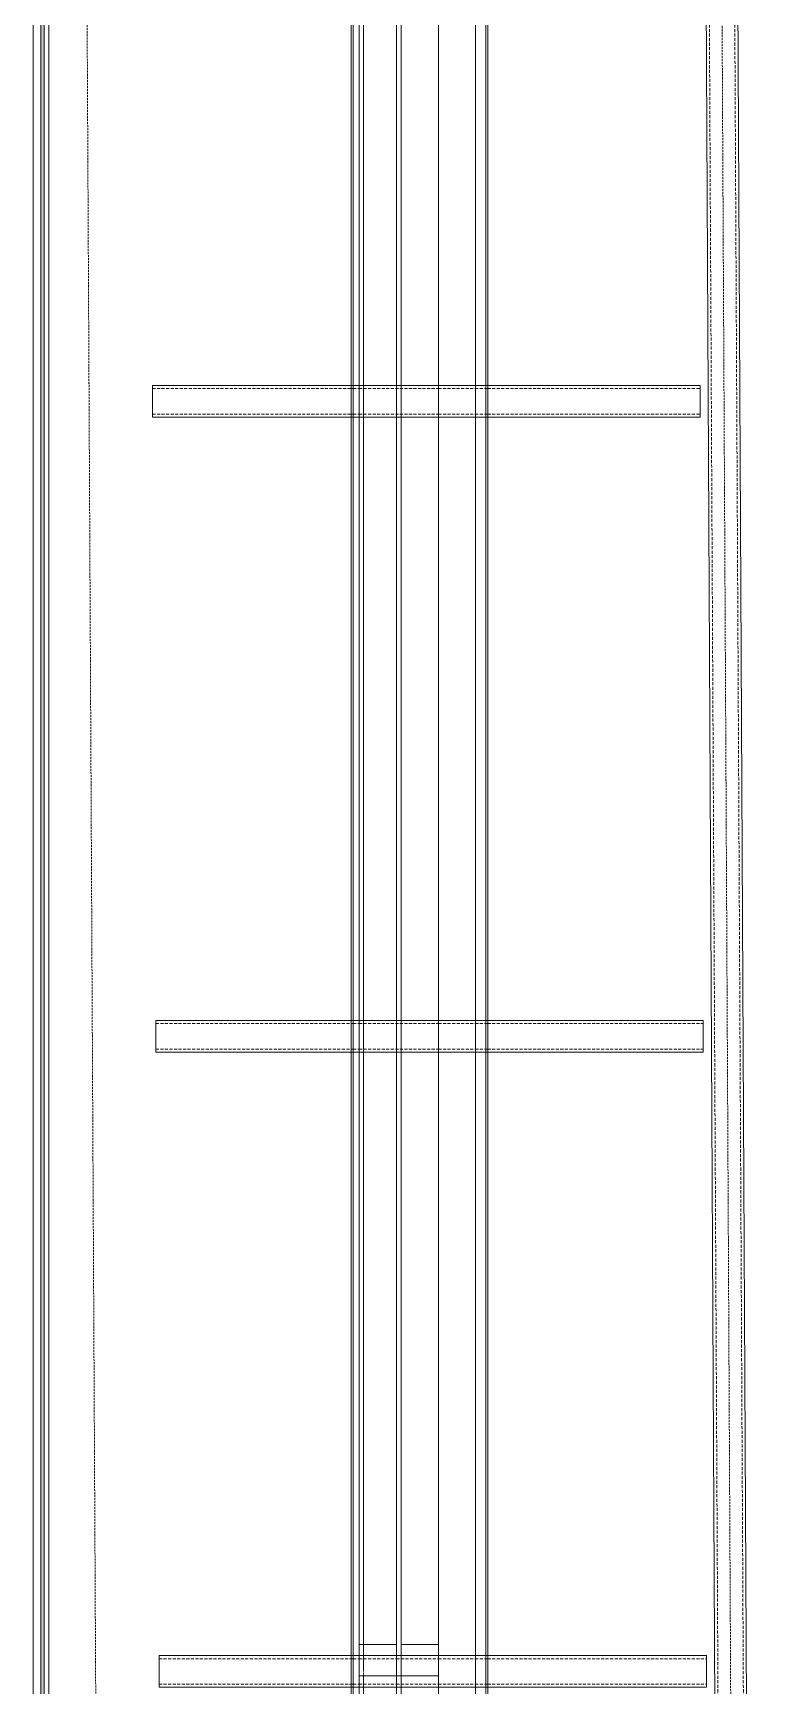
# Model space of a CAD drawing. Header units: centimetres. Extents: x -1906 to 5208, y -261 to 2955.
# Drawn here: x 1109.3 to 1223.5, y 729.8 to 990.1 of the extents above; entities that cross this region are included whole.
import ezdxf

# ---------------------------------------------------------------- set-up
doc = ezdxf.new("R2010")
doc.units = ezdxf.units.CM
doc.linetypes.add('_Overhead_2_', pattern=[0.47625, 0.3175, -0.15875])
doc.linetypes.add('Hidden', pattern=[0.714375, 0.47625, -0.238125])
for name, color, linetype, lineweight in [('A-FLOR', 7, 'Continuous', 18), ('A-WALL', 7, 'Continuous', 18), ('A-WALL-PATT', 7, 'Continuous', 50), ('S-BEAM', 7, 'Continuous', 18)]:
    doc.layers.add(name, color=color, linetype=linetype, lineweight=lineweight)

# ---------------------------------------------------------------- blocks, each defined once
blk = doc.blocks.new('Costanera Perfil Z - Parametrizado - h_22cm-1857671-Planta Bodega almacenamiento insumos')
at = {"layer": 'S-BEAM', "color": 254, "lineweight": 9, "true_color": 0xcccccc}
for p, q in [((-10.75, 475.84), (-10.75, -13.52)), ((-10.75, 475.84), (-10.75, -13.52)), ((-10.45, 475.84), (-10.45, -13.52)), ((-10.45, 475.84), (-10.45, -13.52)), ((-8.8, 475.84), (-8.8, -3.77)), ((-8.8, 475.84), (-8.8, -3.77)), ((8.8, 475.84), (8.8, -13.52)), ((8.8, 475.84), (8.8, -13.52)), ((10.45, 475.84), (10.45, -13.52)), ((10.45, 475.84), (10.45, -13.52)), ((10.75, -13.52), (10.75, 475.84)), ((10.75, 475.84), (10.75, -13.52)), ((-8.8, -3.77), (-8.8, -8.01)), ((-8.8, -3.77), (-8.8, -8.01)), ((-8.8, -8.17), (-8.8, -13.52)), ((-8.8, -8.17), (-8.8, -13.52))]:
    blk.add_line(p, q, dxfattribs=at)
blk = doc.blocks.new('Costanera Perfil Z - Parametrizado - h_22cm-V80-Planta Bodega almacenamiento insumos')
at = {"layer": 'S-BEAM', "color": 254, "lineweight": 9, "true_color": 0xcccccc}
for p, q in [((-10.75, 475.75), (-10.75, -13.52)), ((-10.75, 475.75), (-10.75, -13.52)), ((-10.45, 475.75), (-10.45, -13.52)), ((-10.45, 475.75), (-10.45, -13.52)), ((-8.8, 475.75), (-8.8, -3.77)), ((-8.8, 475.75), (-8.8, -3.77)), ((8.8, 475.75), (8.8, -13.52)), ((8.8, 475.75), (8.8, -13.52)), ((10.45, 475.75), (10.45, -13.52)), ((10.45, 475.75), (10.45, -13.52)), ((10.75, -13.52), (10.75, 475.75)), ((10.75, 475.75), (10.75, -13.52)), ((-8.8, -3.77), (-8.8, -8.01)), ((-8.8, -3.77), (-8.8, -8.01)), ((-8.8, -8.17), (-8.8, -13.52)), ((-8.8, -8.17), (-8.8, -13.52))]:
    blk.add_line(p, q, dxfattribs=at)
blk = doc.blocks.new('Costanera Perfil Z - Parametrizado - h_22cm-1857643-Planta Bodega almacenamiento insumos')
at = {"layer": 'S-BEAM', "color": 254, "lineweight": 9, "true_color": 0xcccccc}
for p, q in [((-10.75, 476.93), (-10.75, -12.12)), ((-10.75, 476.93), (-10.75, -12.12)), ((-10.45, 476.93), (-10.45, -12.12)), ((-10.45, 476.93), (-10.45, -12.12)), ((-8.8, 476.93), (-8.8, -2.38)), ((-8.8, 476.93), (-8.8, -2.38)), ((8.8, 476.93), (8.8, -12.12)), ((8.8, 476.93), (8.8, -12.12)), ((10.45, 476.93), (10.45, -12.12)), ((10.45, 476.93), (10.45, -12.12)), ((10.75, -12.12), (10.75, 476.93)), ((10.75, 476.93), (10.75, -12.12)), ((-8.8, -2.38), (-8.8, -6.62)), ((-8.8, -2.38), (-8.8, -6.62)), ((-8.8, -6.77), (-8.8, -12.12)), ((-8.8, -6.77), (-8.8, -12.12))]:
    blk.add_line(p, q, dxfattribs=at)
blk = doc.blocks.new('Costanera Perfil Z - Parametrizado - h_22cm-1857615-Planta Bodega almacenamiento insumos')
at = {"layer": 'S-BEAM', "color": 254, "lineweight": 9, "true_color": 0xcccccc}
for p, q in [((8.8, 335.62), (8.8, -12.82)), ((8.8, 335.62), (8.8, -12.82)), ((10.45, 335.62), (10.45, -12.82)), ((10.75, -12.82), (10.75, 335.62)), ((-10.75, 290.32), (-10.75, 195.07)), ((-10.75, 290.23), (-10.75, 195.16)), ((-10.45, 290.23), (-10.45, 195.16)), ((-10.45, 290.23), (-10.45, 195.16)), ((-8.8, 290.23), (-8.8, 195.16)), ((-8.8, 290.23), (-8.8, 195.16)), ((10.45, 290.32), (10.45, 195.07)), ((10.75, 290.23), (10.75, 195.16)), ((-10.75, 194.85), (-10.75, 194.72)), ((-10.75, 194.85), (-10.75, 194.72)), ((-10.75, 194.64), (-10.75, 194.49)), ((-10.75, 194.64), (-10.75, 194.49)), ((-10.75, 194.4), (-10.75, 191.15)), ((-10.75, 194.4), (-10.75, 191.15)), ((-10.45, 194.85), (-10.45, 194.72)), ((-10.45, 194.85), (-10.45, 194.72)), ((-10.45, 194.64), (-10.45, 194.49)), ((-10.45, 194.64), (-10.45, 194.49)), ((-10.45, 194.4), (-10.45, 191.15)), ((-10.45, 194.4), (-10.45, 191.15)), ((-8.8, 194.84), (-8.8, 194.72)), ((-8.8, 194.84), (-8.8, 194.72)), ((-8.8, 194.63), (-8.8, 194.49)), ((-8.8, 194.63), (-8.8, 194.49)), ((-8.8, 194.4), (-8.8, 191.15)), ((-8.8, 194.4), (-8.8, 191.15)), ((10.45, 194.92), (10.45, 194.8)), ((10.45, 194.72), (10.45, 194.58)), ((10.45, 194.49), (10.45, 194.34)), ((10.45, 194.25), (10.45, 191)), ((10.75, 194.92), (10.75, 194.8)), ((10.75, 194.72), (10.75, 194.58)), ((10.75, 194.49), (10.75, 194.34)), ((10.75, 194.25), (10.75, 191)), ((-10.75, 191.06), (-10.75, 190.9)), ((-10.75, 191.06), (-10.75, 190.9)), ((-10.75, 190.82), (-10.75, 190.67)), ((-10.75, 190.82), (-10.75, 190.67)), ((-10.75, 190.6), (-10.75, 190.47)), ((-10.75, 190.6), (-10.75, 190.47)), ((-10.75, 190.29), (-10.75, 95.07)), ((-10.75, 190.23), (-10.75, 95.16)), ((-10.45, 191.06), (-10.45, 190.9)), ((-10.45, 191.06), (-10.45, 190.9)), ((-10.45, 190.82), (-10.45, 190.67)), ((-10.45, 190.82), (-10.45, 190.67)), ((-10.45, 190.6), (-10.45, 190.47)), ((-10.45, 190.6), (-10.45, 190.47)), ((-10.45, 190.23), (-10.45, 95.16)), ((-10.45, 190.23), (-10.45, 95.16)), ((-8.8, 191.05), (-8.8, 190.9)), ((-8.8, 191.05), (-8.8, 190.9)), ((-8.8, 190.81), (-8.8, 190.67)), ((-8.8, 190.81), (-8.8, 190.67)), ((-8.8, 190.6), (-8.8, 190.47)), ((-8.8, 190.6), (-8.8, 190.47)), ((-8.8, 190.23), (-8.8, 95.16)), ((-8.8, 190.23), (-8.8, 95.16)), ((10.45, 190.9), (10.45, 190.76)), ((10.45, 190.67), (10.45, 190.55)), ((10.45, 190.29), (10.45, 95.07)), ((10.75, 190.9), (10.75, 190.76)), ((10.75, 190.67), (10.75, 190.55)), ((10.75, 190.23), (10.75, 95.16)), ((-10.75, 94.85), (-10.75, 94.72)), ((-10.75, 94.85), (-10.75, 94.72)), ((-10.75, 94.64), (-10.75, 94.49)), ((-10.75, 94.64), (-10.75, 94.49)), ((-10.75, 94.4), (-10.75, 91.15)), ((-10.75, 94.4), (-10.75, 91.15)), ((-10.45, 94.85), (-10.45, 94.72)), ((-10.45, 94.85), (-10.45, 94.72)), ((-10.45, 94.64), (-10.45, 94.49)), ((-10.45, 94.64), (-10.45, 94.49)), ((-10.45, 94.4), (-10.45, 91.15)), ((-10.45, 94.4), (-10.45, 91.15)), ((-8.8, 94.84), (-8.8, 94.72)), ((-8.8, 94.84), (-8.8, 94.72)), ((-8.8, 94.63), (-8.8, 94.49)), ((-8.8, 94.63), (-8.8, 94.49)), ((-8.8, 94.4), (-8.8, 91.15)), ((-8.8, 94.4), (-8.8, 91.15)), ((10.45, 94.92), (10.45, 94.8)), ((10.45, 94.72), (10.45, 94.58)), ((10.45, 94.49), (10.45, 94.34)), ((10.45, 94.25), (10.45, 91)), ((10.75, 94.92), (10.75, 94.8)), ((10.75, 94.72), (10.75, 94.58)), ((10.75, 94.49), (10.75, 94.34)), ((10.75, 94.25), (10.75, 91)), ((-10.75, 91.06), (-10.75, 90.9)), ((-10.75, 91.06), (-10.75, 90.9)), ((-10.75, 90.82), (-10.75, 90.67)), ((-10.75, 90.82), (-10.75, 90.67)), ((-10.75, 90.6), (-10.75, 90.47)), ((-10.75, 90.6), (-10.75, 90.47)), ((-10.75, 90.32), (-10.75, -4.93)), ((-10.75, 90.23), (-10.75, -4.84)), ((-10.45, 91.06), (-10.45, 90.9)), ((-10.45, 91.06), (-10.45, 90.9)), ((-10.45, 90.82), (-10.45, 90.67)), ((-10.45, 90.82), (-10.45, 90.67)), ((-10.45, 90.6), (-10.45, 90.47)), ((-10.45, 90.6), (-10.45, 90.47)), ((-10.45, 90.23), (-10.45, -4.84)), ((-10.45, 90.23), (-10.45, -4.84)), ((-8.8, 91.05), (-8.8, 90.9)), ((-8.8, 91.05), (-8.8, 90.9)), ((-8.8, 90.81), (-8.8, 90.67)), ((-8.8, 90.81), (-8.8, 90.67)), ((-8.8, 90.6), (-8.8, 90.47)), ((-8.8, 90.6), (-8.8, 90.47)), ((-8.8, 90.23), (-8.8, -3.08)), ((-8.8, 90.23), (-8.8, -3.08)), ((10.45, 90.9), (10.45, 90.76)), ((10.45, 90.67), (10.45, 90.55)), ((10.45, 90.32), (10.45, -4.93)), ((10.75, 90.9), (10.75, 90.76)), ((10.75, 90.67), (10.75, 90.55)), ((10.75, 90.23), (10.75, -4.84)), ((-10.75, -5.15), (-10.75, -5.28)), ((-10.75, -5.15), (-10.75, -5.28)), ((-10.45, -5.15), (-10.45, -5.28)), ((-10.45, -5.15), (-10.45, -5.28)), ((-8.8, -3.08), (-8.8, -4.84)), ((-8.8, -3.08), (-8.8, -4.84)), ((-8.8, -5.16), (-8.8, -5.28)), ((-8.8, -5.16), (-8.8, -5.28)), ((10.45, -5.08), (10.45, -5.2)), ((10.75, -5.08), (10.75, -5.2)), ((-10.75, -5.36), (-10.75, -5.51)), ((-10.75, -5.36), (-10.75, -5.51)), ((-10.75, -5.59), (-10.75, -8.85)), ((-10.75, -5.59), (-10.75, -8.85)), ((-10.45, -5.36), (-10.45, -5.51)), ((-10.45, -5.36), (-10.45, -5.51)), ((-10.45, -5.59), (-10.45, -8.85)), ((-10.45, -5.59), (-10.45, -8.85)), ((-8.8, -5.36), (-8.8, -5.51)), ((-8.8, -5.36), (-8.8, -5.51)), ((-8.8, -5.6), (-8.8, -7.32)), ((-8.8, -5.6), (-8.8, -7.32)), ((-8.8, -7.47), (-8.8, -8.85)), ((-8.8, -7.47), (-8.8, -8.85)), ((10.45, -5.28), (10.45, -5.42)), ((10.45, -5.51), (10.45, -5.65)), ((10.45, -5.75), (10.45, -9)), ((10.75, -5.28), (10.75, -5.42)), ((10.75, -5.51), (10.75, -5.66)), ((10.75, -5.75), (10.75, -9)), ((-10.75, -8.94), (-10.75, -9.1)), ((-10.75, -8.94), (-10.75, -9.1)), ((-10.75, -9.18), (-10.75, -9.33)), ((-10.75, -9.18), (-10.75, -9.33)), ((-10.75, -9.4), (-10.75, -9.53)), ((-10.75, -9.4), (-10.75, -9.53)), ((-10.45, -8.94), (-10.45, -9.1)), ((-10.45, -8.94), (-10.45, -9.1)), ((-10.45, -9.18), (-10.45, -9.33)), ((-10.45, -9.18), (-10.45, -9.33)), ((-10.45, -9.4), (-10.45, -9.53)), ((-10.45, -9.4), (-10.45, -9.53)), ((-8.8, -8.95), (-8.8, -9.1)), ((-8.8, -8.95), (-8.8, -9.1)), ((-8.8, -9.18), (-8.8, -9.33)), ((-8.8, -9.18), (-8.8, -9.33)), ((-8.8, -9.4), (-8.8, -9.53)), ((-8.8, -9.4), (-8.8, -9.53)), ((10.45, -9.1), (10.45, -9.24)), ((10.45, -9.33), (10.45, -9.45)), ((10.75, -9.1), (10.75, -9.24)), ((10.75, -9.33), (10.75, -9.45))]:
    blk.add_line(p, q, dxfattribs=at)
blk = doc.blocks.new('Costanera Perfil Z - Parametrizado - h_22cm-1857587-Planta Bodega almacenamiento insumos')
at = {"layer": 'S-BEAM', "color": 254, "lineweight": 9, "true_color": 0xcccccc}
for p, q in [((-10.75, 289.32), (-10.75, 194.25)), ((-10.75, 289.32), (-10.75, 194.25)), ((-10.45, 289.32), (-10.45, 194.25)), ((-10.45, 289.32), (-10.45, 194.25)), ((-8.8, 289.32), (-8.8, 194.25)), ((-8.8, 289.32), (-8.8, 194.25)), ((8.8, 289.32), (8.8, 194.25)), ((8.8, 289.32), (8.8, 194.25)), ((10.45, 289.32), (10.45, 194.25)), ((10.45, 289.32), (10.45, 194.25)), ((10.75, 194.25), (10.75, 289.32)), ((10.75, 289.32), (10.75, 194.25)), ((-10.75, 193.93), (-10.75, 193.81)), ((-10.75, 193.93), (-10.75, 193.81)), ((-10.75, 193.22), (-10.75, 193.08)), ((-10.75, 193.22), (-10.75, 193.08)), ((-10.75, 192.99), (-10.75, 190.74)), ((-10.75, 192.99), (-10.75, 190.74)), ((-10.45, 193.93), (-10.45, 193.81)), ((-10.45, 193.93), (-10.45, 193.81)), ((-10.45, 193.22), (-10.45, 193.08)), ((-10.45, 193.22), (-10.45, 193.08)), ((-10.45, 192.99), (-10.45, 190.74)), ((-10.45, 192.99), (-10.45, 190.74)), ((-8.8, 193.93), (-8.8, 193.81)), ((-8.8, 193.93), (-8.8, 193.81)), ((-8.8, 193.22), (-8.8, 193.08)), ((-8.8, 193.22), (-8.8, 193.08)), ((-8.8, 192.98), (-8.8, 190.74)), ((-8.8, 192.98), (-8.8, 190.74)), ((8.8, 193.31), (8.8, 193.17)), ((8.8, 193.31), (8.8, 193.17)), ((8.8, 193.08), (8.8, 192.93)), ((8.8, 193.08), (8.8, 192.93)), ((8.8, 192.83), (8.8, 190.59)), ((8.8, 192.83), (8.8, 190.59)), ((10.45, 194.01), (10.45, 193.89)), ((10.45, 194.01), (10.45, 193.89)), ((10.45, 193.31), (10.45, 193.17)), ((10.45, 193.31), (10.45, 193.17)), ((10.45, 193.08), (10.45, 192.93)), ((10.45, 193.08), (10.45, 192.93)), ((10.45, 192.83), (10.45, 190.59)), ((10.45, 192.83), (10.45, 190.59)), ((10.75, 193.89), (10.75, 194.01)), ((10.75, 194.01), (10.75, 193.89)), ((10.75, 193.17), (10.75, 193.31)), ((10.75, 193.31), (10.75, 193.17)), ((10.75, 192.93), (10.75, 193.08)), ((10.75, 193.08), (10.75, 192.93)), ((10.75, 190.59), (10.75, 192.83)), ((10.75, 192.83), (10.75, 190.59)), ((-10.75, 190.65), (-10.75, 190.49)), ((-10.75, 190.65), (-10.75, 190.49)), ((-10.75, 190.41), (-10.75, 190.26)), ((-10.75, 190.41), (-10.75, 190.26)), ((-10.45, 190.65), (-10.45, 190.49)), ((-10.45, 190.65), (-10.45, 190.49)), ((-10.45, 190.41), (-10.45, 190.26)), ((-10.45, 190.41), (-10.45, 190.26)), ((-8.8, 190.64), (-8.8, 190.49)), ((-8.8, 190.64), (-8.8, 190.49)), ((-8.8, 190.4), (-8.8, 190.26)), ((-8.8, 190.4), (-8.8, 190.26)), ((8.8, 190.49), (8.8, 190.35)), ((8.8, 190.49), (8.8, 190.35)), ((10.45, 190.49), (10.45, 190.35)), ((10.45, 190.49), (10.45, 190.35)), ((10.75, 190.35), (10.75, 190.49)), ((10.75, 190.49), (10.75, 190.35)), ((-10.75, 189.69), (-10.75, 189.56)), ((-10.75, 189.69), (-10.75, 189.56)), ((-10.75, 189.32), (-10.75, 94.25)), ((-10.75, 189.32), (-10.75, 94.25)), ((-10.45, 189.69), (-10.45, 189.56)), ((-10.45, 189.69), (-10.45, 189.56)), ((-10.45, 189.32), (-10.45, 94.25)), ((-10.45, 189.32), (-10.45, 94.25)), ((-8.8, 189.68), (-8.8, 189.56)), ((-8.8, 189.68), (-8.8, 189.56)), ((-8.8, 189.32), (-8.8, 94.25)), ((-8.8, 189.32), (-8.8, 94.25)), ((8.8, 189.32), (8.8, 94.25)), ((8.8, 189.32), (8.8, 94.25)), ((10.45, 189.76), (10.45, 189.64)), ((10.45, 189.76), (10.45, 189.64)), ((10.45, 189.32), (10.45, 94.25)), ((10.45, 189.32), (10.45, 94.25)), ((10.75, 189.64), (10.75, 189.76)), ((10.75, 189.76), (10.75, 189.64)), ((10.75, 94.25), (10.75, 189.32)), ((10.75, 189.32), (10.75, 94.25)), ((-10.75, 93.94), (-10.75, 93.81)), ((-10.75, 93.94), (-10.75, 93.81)), ((-10.45, 93.93), (-10.45, 93.81)), ((-10.45, 93.93), (-10.45, 93.81)), ((-8.8, 93.93), (-8.8, 93.81)), ((-8.8, 93.93), (-8.8, 93.81)), ((10.45, 94.01), (10.45, 93.89)), ((10.45, 94.01), (10.45, 93.89)), ((10.75, 93.89), (10.75, 94.01)), ((10.75, 94.01), (10.75, 93.89)), ((-10.75, 93.23), (-10.75, 93.08)), ((-10.75, 93.23), (-10.75, 93.08)), ((-10.75, 92.99), (-10.75, 90.74)), ((-10.75, 92.99), (-10.75, 90.74)), ((-10.45, 93.22), (-10.45, 93.08)), ((-10.45, 93.22), (-10.45, 93.08)), ((-10.45, 92.99), (-10.45, 90.74)), ((-10.45, 92.99), (-10.45, 90.74)), ((-8.8, 93.22), (-8.8, 93.08)), ((-8.8, 93.22), (-8.8, 93.08)), ((-8.8, 92.98), (-8.8, 90.74)), ((-8.8, 92.98), (-8.8, 90.74)), ((8.8, 93.31), (8.8, 93.17)), ((8.8, 93.31), (8.8, 93.17)), ((8.8, 93.08), (8.8, 92.93)), ((8.8, 93.08), (8.8, 92.93)), ((8.8, 92.83), (8.8, 90.59)), ((8.8, 92.83), (8.8, 90.59)), ((10.45, 93.31), (10.45, 93.17)), ((10.45, 93.31), (10.45, 93.17)), ((10.45, 93.08), (10.45, 92.93)), ((10.45, 93.08), (10.45, 92.93)), ((10.45, 92.83), (10.45, 90.59)), ((10.45, 92.83), (10.45, 90.59)), ((10.75, 93.17), (10.75, 93.31)), ((10.75, 93.31), (10.75, 93.17)), ((10.75, 92.93), (10.75, 93.08)), ((10.75, 93.08), (10.75, 92.93)), ((10.75, 90.59), (10.75, 92.83)), ((10.75, 92.83), (10.75, 90.59)), ((-10.75, 90.41), (-10.75, 90.26)), ((-10.75, 90.41), (-10.75, 90.26)), ((-10.75, 89.69), (-10.75, 89.56)), ((-10.75, 89.69), (-10.75, 89.56)), ((-10.75, 89.32), (-10.75, -5.75)), ((-10.75, 89.32), (-10.75, -5.75)), ((-10.45, 90.41), (-10.45, 90.26)), ((-10.45, 90.41), (-10.45, 90.26)), ((-10.45, 89.69), (-10.45, 89.56)), ((-10.45, 89.69), (-10.45, 89.56)), ((-10.45, 89.32), (-10.45, -5.75)), ((-10.45, 89.32), (-10.45, -5.75)), ((-8.8, 90.4), (-8.8, 90.26)), ((-8.8, 90.4), (-8.8, 90.26)), ((-8.8, 89.68), (-8.8, 89.56)), ((-8.8, 89.68), (-8.8, 89.56)), ((-8.8, 89.32), (-8.8, -3.99)), ((-8.8, 89.32), (-8.8, -3.99)), ((8.8, 90.49), (8.8, 90.36)), ((8.8, 90.49), (8.8, 90.36)), ((8.8, 89.32), (8.8, -5.75)), ((8.8, 89.32), (8.8, -5.75)), ((10.45, 90.49), (10.45, 90.35)), ((10.45, 90.49), (10.45, 90.35)), ((10.45, 89.76), (10.45, 89.64)), ((10.45, 89.76), (10.45, 89.64)), ((10.45, 89.32), (10.45, -5.75)), ((10.45, 89.32), (10.45, -5.75)), ((10.75, 90.35), (10.75, 90.49)), ((10.75, 90.49), (10.75, 90.35)), ((10.75, 89.64), (10.75, 89.76)), ((10.75, 89.76), (10.75, 89.64)), ((10.75, -5.75), (10.75, 89.32)), ((10.75, 89.32), (10.75, -5.75)), ((-8.8, -3.99), (-8.8, -5.75)), ((-8.8, -3.99), (-8.8, -5.75)), ((-10.75, -6.06), (-10.75, -6.19)), ((-10.75, -6.06), (-10.75, -6.19)), ((-10.75, -6.77), (-10.75, -6.92)), ((-10.75, -6.77), (-10.75, -6.92)), ((-10.75, -7.01), (-10.75, -9.26)), ((-10.75, -7.01), (-10.75, -9.26)), ((-10.45, -6.06), (-10.45, -6.19)), ((-10.45, -6.06), (-10.45, -6.19)), ((-10.45, -6.77), (-10.45, -6.92)), ((-10.45, -6.77), (-10.45, -6.92)), ((-10.45, -7.01), (-10.45, -9.26)), ((-10.45, -7.01), (-10.45, -9.26)), ((-8.8, -6.07), (-8.8, -6.19)), ((-8.8, -6.07), (-8.8, -6.19)), ((-8.8, -6.78), (-8.8, -6.92)), ((-8.8, -6.78), (-8.8, -6.92)), ((-8.8, -7.01), (-8.8, -8.23)), ((-8.8, -7.01), (-8.8, -8.23)), ((8.8, -6.69), (8.8, -6.83)), ((8.8, -6.69), (8.8, -6.83)), ((8.8, -6.92), (8.8, -7.06)), ((8.8, -6.92), (8.8, -7.06)), ((8.8, -7.17), (8.8, -9.41)), ((8.8, -7.17), (8.8, -9.41)), ((10.45, -5.99), (10.45, -6.11)), ((10.45, -5.99), (10.45, -6.11)), ((10.45, -6.69), (10.45, -6.83)), ((10.45, -6.69), (10.45, -6.83)), ((10.45, -6.92), (10.45, -7.07)), ((10.45, -6.92), (10.45, -7.07)), ((10.45, -7.17), (10.45, -9.41)), ((10.45, -7.17), (10.45, -9.41)), ((10.75, -6.11), (10.75, -5.99)), ((10.75, -5.99), (10.75, -6.11)), ((10.75, -6.83), (10.75, -6.69)), ((10.75, -6.69), (10.75, -6.83)), ((10.75, -7.07), (10.75, -6.92)), ((10.75, -6.92), (10.75, -7.07)), ((10.75, -9.41), (10.75, -7.17)), ((10.75, -7.17), (10.75, -9.41)), ((-10.75, -9.35), (-10.75, -9.51)), ((-10.75, -9.35), (-10.75, -9.51)), ((-10.75, -9.59), (-10.75, -9.74)), ((-10.75, -9.59), (-10.75, -9.74)), ((-10.75, -10.31), (-10.75, -10.44)), ((-10.75, -10.31), (-10.75, -10.44)), ((-10.45, -9.35), (-10.45, -9.51)), ((-10.45, -9.35), (-10.45, -9.51)), ((-10.45, -9.59), (-10.45, -9.74)), ((-10.45, -9.59), (-10.45, -9.74)), ((-10.45, -10.31), (-10.45, -10.44)), ((-10.45, -10.31), (-10.45, -10.44)), ((-8.8, -8.38), (-8.8, -9.26)), ((-8.8, -8.38), (-8.8, -9.26)), ((-8.8, -9.36), (-8.8, -9.51)), ((-8.8, -9.36), (-8.8, -9.51)), ((-8.8, -9.6), (-8.8, -9.74)), ((-8.8, -9.6), (-8.8, -9.74)), ((-8.8, -10.31), (-8.8, -10.44)), ((-8.8, -10.31), (-8.8, -10.44)), ((8.8, -9.51), (8.8, -9.64)), ((8.8, -9.51), (8.8, -9.64)), ((10.45, -9.51), (10.45, -9.65)), ((10.45, -9.51), (10.45, -9.65)), ((10.45, -10.24), (10.45, -10.36)), ((10.45, -10.24), (10.45, -10.36)), ((10.75, -9.65), (10.75, -9.51)), ((10.75, -9.51), (10.75, -9.65)), ((10.75, -10.36), (10.75, -10.24)), ((10.75, -10.24), (10.75, -10.36))]:
    blk.add_line(p, q, dxfattribs=at)
blk = doc.blocks.new('PQ_RVR_EST-01_ZZ_ZZ_MO_T_A_rvt-2-Planta Bodega almacenamiento insumos')
at = {"layer": 'S-BEAM', "color": 254, "lineweight": 9, "true_color": 0xcccccc}
for p, q in [((-4930.09, 1217.71), (-4930.09, 736.3)), ((-4930.09, 1217.71), (-4930.09, 736.3)), ((-4924.2, 1217.71), (-4924.2, 726.56)), ((-4923.49, 1217.71), (-4923.49, 726.56)), ((-4917.59, 1217.71), (-4917.59, 736.3)), ((-4917.59, 1217.71), (-4917.59, 736.3)), ((-4930.09, 736.3), (-4930.09, 726.56)), ((-4930.09, 736.3), (-4930.09, 726.56)), ((-4930.09, 736.3), (-4930.09, 726.56)), ((-4924.2, 736.3), (-4924.2, 726.56)), ((-4923.49, 726.56), (-4923.49, 736.3)), ((-4917.59, 726.56), (-4917.59, 736.3)), ((-4917.59, 736.3), (-4917.59, 726.56)), ((-4917.59, 736.3), (-4917.59, 726.56)), ((-4930.09, 731.38), (-4930.09, 726.56)), ((-4917.59, 731.38), (-4917.59, 726.56))]:
    blk.add_line(p, q, dxfattribs=at)
at = {"layer": 'S-BEAM', "color": 254, "true_color": 0xcccccc}
for p, q in [((-4924.2, 1217.71), (-4924.2, 736.3)), ((-4923.49, 736.3), (-4923.49, 1217.71)), ((-4924.2, 736.3), (-4930.09, 736.3)), ((-4930.09, 736.3), (-4930.09, 731.38)), ((-4917.59, 736.3), (-4923.49, 736.3)), ((-4917.59, 731.38), (-4917.59, 736.3)), ((-4930.09, 731.38), (-4917.59, 731.38))]:
    blk.add_line(p, q, dxfattribs=at)
at = {"layer": 'S-BEAM', "color": 254, "lineweight": 9, "true_color": 0xcccccc}
for name, p in [('Costanera Perfil Z - Parametrizado - h_22cm-1857671-Planta Bodega almacenamiento insumos', (-4920.59, 740.07)), ('Costanera Perfil Z - Parametrizado - h_22cm-V80-Planta Bodega almacenamiento insumos', (-4920.59, 740.07)), ('Costanera Perfil Z - Parametrizado - h_22cm-1857643-Planta Bodega almacenamiento insumos', (-4920.59, 738.68)), ('Costanera Perfil Z - Parametrizado - h_22cm-1857615-Planta Bodega almacenamiento insumos', (-4920.59, 739.38)), ('Costanera Perfil Z - Parametrizado - h_22cm-1857587-Planta Bodega almacenamiento insumos', (-4920.59, 740.29))]:
    blk.add_blockref(name, p, dxfattribs=at)
blk = doc.blocks.new('HSS Rectangular - 50 x 120-1968206-Planta Bodega almacenamiento insumos')
at = {"layer": 'S-BEAM', "color": 254, "lineweight": 9, "true_color": 0xcccccc}
for p, q in [((-316.47, 2.5), (-349.45, 2.5)), ((-349.45, 2.5), (-349.45, 2.47)), ((-349.45, 2.5), (-349.45, 1.55)), ((-349.45, 2.47), (-349.45, 2.22)), ((-349.45, 2.22), (-349.45, 2.02)), ((-349.45, 1.87), (-349.45, 2)), ((-349.45, 1.87), (-349.45, 2)), ((-349.45, 1.72), (-349.45, 1.55)), ((-349.45, 1.55), (-349.45, 1.72)), ((-349.45, 1.55), (-349.45, 1.72)), ((-349.45, -1.55), (-349.45, 1.55)), ((-349.45, 1.52), (-349.45, -1.52)), ((-349.45, 1.29), (-349.45, 1.52)), ((-349.45, 1.29), (-349.45, 1.52)), ((-349.45, 1.05), (-349.45, 1.29)), ((-349.45, 1.05), (-349.45, 1.29)), ((-349.45, -1.05), (-349.45, 1.05)), ((-349.45, 1.05), (-349.45, -1.05)), ((-312.65, 2.5), (-316.47, 2.5)), ((-312.3, 2.5), (-312.65, 2.5)), ((-308.97, 2.5), (-312.3, 2.5)), ((-308.62, 2.5), (-308.97, 2.5)), ((-304.79, 2.5), (-308.62, 2.5)), ((-166.35, 2.5), (-304.79, 2.5)), ((-162.52, 2.5), (-166.35, 2.5)), ((-162.18, 2.5), (-162.52, 2.5)), ((-158.84, 2.5), (-162.18, 2.5)), ((-158.5, 2.5), (-158.84, 2.5)), ((-154.67, 2.5), (-158.5, 2.5)), ((-15.13, 2.5), (-154.67, 2.5)), ((-11.3, 2.5), (-15.13, 2.5)), ((-10.96, 2.5), (-11.3, 2.5)), ((-7.62, 2.5), (-10.96, 2.5)), ((-7.28, 2.5), (-7.62, 2.5)), ((-3.45, 2.5), (-7.28, 2.5)), ((345, 2.5), (-3.45, 2.5)), ((-349.45, -1.52), (-349.45, -1.05)), ((-349.45, -1.52), (-349.45, -1.05)), ((-349.45, -1.55), (-349.45, -1.72)), ((-349.45, -1.55), (-349.45, -2.5)), ((-349.45, -1.72), (-349.45, -1.55)), ((-349.45, -1.72), (-349.45, -1.55)), ((-349.45, -2), (-349.45, -1.87)), ((-349.45, -1.97), (-349.45, -1.87)), ((-349.45, -2), (-349.45, -1.97)), ((-349.45, -2.03), (-349.45, -2.37)), ((-349.45, -2.37), (-349.45, -2.5)), ((-349.45, -2.5), (-346.95, -2.5)), ((-346.95, -2.5), (-316.5, -2.5)), ((-316.5, -2.5), (-312.67, -2.5)), ((-312.67, -2.5), (-312.32, -2.5)), ((-312.32, -2.5), (-308.99, -2.5)), ((-308.99, -2.5), (-308.64, -2.5)), ((-308.64, -2.5), (-304.82, -2.5)), ((-304.82, -2.5), (-166.38, -2.5)), ((-166.38, -2.5), (-162.55, -2.5)), ((-162.55, -2.5), (-162.2, -2.5)), ((-162.2, -2.5), (-158.87, -2.5)), ((-158.87, -2.5), (-158.52, -2.5)), ((-158.52, -2.5), (-154.69, -2.5)), ((-154.69, -2.5), (-15.16, -2.5)), ((-15.16, -2.5), (-11.33, -2.5)), ((-11.33, -2.5), (-10.98, -2.5)), ((-10.98, -2.5), (-7.65, -2.5)), ((-7.65, -2.5), (-7.3, -2.5)), ((-7.3, -2.5), (-3.48, -2.5)), ((-3.48, -2.5), (344.97, -2.5))]:
    blk.add_line(p, q, dxfattribs=at)
at = {"layer": 'S-BEAM', "color": 254, "linetype": 'Hidden', "lineweight": 9, "true_color": 0xcccccc}
for p, q in [((-316.48, 2), (-349.45, 2)), ((-312.65, 2), (-316.48, 2)), ((-312.3, 2), (-312.65, 2)), ((-308.97, 2), (-312.3, 2)), ((-308.62, 2), (-308.97, 2)), ((-304.79, 2), (-308.62, 2)), ((-166.35, 2), (-304.79, 2)), ((-162.53, 2), (-166.35, 2)), ((-162.18, 2), (-162.53, 2)), ((-158.85, 2), (-162.18, 2)), ((-158.5, 2), (-158.85, 2)), ((-154.67, 2), (-158.5, 2)), ((-15.13, 2), (-154.67, 2)), ((-11.31, 2), (-15.13, 2)), ((-10.96, 2), (-11.31, 2)), ((-7.63, 2), (-10.96, 2)), ((-7.28, 2), (-7.63, 2)), ((-3.45, 2), (-7.28, 2)), ((344.99, 2), (-3.45, 2)), ((-347.05, -2), (-349.45, -2)), ((-316.5, -2), (-346.95, -2)), ((-312.67, -2), (-316.5, -2)), ((-312.32, -2), (-312.67, -2)), ((-308.99, -2), (-312.32, -2)), ((-308.64, -2), (-308.99, -2)), ((-304.82, -2), (-308.64, -2)), ((-166.37, -2), (-304.82, -2)), ((-162.55, -2), (-166.37, -2)), ((-162.2, -2), (-162.55, -2)), ((-158.87, -2), (-162.2, -2)), ((-158.52, -2), (-158.87, -2)), ((-154.69, -2), (-158.52, -2)), ((-15.15, -2), (-154.69, -2)), ((-11.33, -2), (-15.15, -2)), ((-10.98, -2), (-11.33, -2)), ((-7.65, -2), (-10.98, -2)), ((-7.3, -2), (-7.65, -2)), ((-3.47, -2), (-7.3, -2)), ((344.97, -2), (-3.47, -2))]:
    blk.add_line(p, q, dxfattribs=at)
blk = doc.blocks.new('HSS Rectangular - 50 x 120-V157-Planta Bodega almacenamiento insumos')
at = {"layer": 'S-BEAM', "color": 254, "lineweight": 9, "true_color": 0xcccccc}
for p, q in [((-6.75, 2.5), (-41.22, 2.5)), ((-41.22, 2.5), (-41.22, 2.47)), ((-41.22, 2.5), (-41.22, 1.55)), ((-41.22, 2.47), (-41.22, 2.37)), ((-41.22, 2.37), (-41.22, 2.22)), ((-41.22, 2.22), (-41.22, 2.02)), ((-41.22, 1.97), (-41.22, 2)), ((-41.22, 1.87), (-41.22, 2)), ((-41.22, 1.87), (-41.22, 1.97)), ((-41.22, 1.72), (-41.22, 1.55)), ((-41.22, 1.55), (-41.22, 1.72)), ((-41.22, 1.55), (-41.22, 1.72)), ((-41.22, -1.55), (-41.22, 1.55)), ((-41.22, 1.52), (-41.22, -1.52)), ((-41.22, 1.29), (-41.22, 1.52)), ((-41.22, 1.29), (-41.22, 1.52)), ((-41.22, 1.05), (-41.22, 1.29)), ((-41.22, 1.05), (-41.22, 1.29)), ((-41.22, -1.05), (-41.22, 1.05)), ((-41.22, 1.05), (-41.22, -1.05)), ((-6.45, 2.5), (-6.75, 2.5)), ((-4.8, 2.5), (-6.45, 2.5)), ((0.99, 2.5), (-4.8, 2.5)), ((6.89, 2.5), (0.99, 2.5)), ((7.6, 2.5), (6.89, 2.5)), ((12.79, 2.5), (7.6, 2.5)), ((13.49, 2.5), (12.79, 2.5)), ((14.44, 2.5), (13.49, 2.5)), ((14.74, 2.5), (14.44, 2.5)), ((45, 2.5), (14.74, 2.5)), ((45, 1.55), (45, 2.5)), ((45, 2.47), (45, 2.5)), ((45, 2.37), (45, 2.47)), ((45, 2.22), (45, 2.37)), ((45, 2.02), (45, 2.22)), ((45, 2), (45, 1.97)), ((45, 2), (45, 1.97)), ((45, 1.97), (45, 1.87)), ((45, 1.97), (45, 1.87)), ((45, 1.55), (45, 1.72)), ((45, 1.72), (45, 1.55)), ((45, 1.72), (45, 1.55)), ((45, 1.55), (45, -1.55)), ((45, -1.52), (45, 1.52)), ((45, 1.52), (45, 1.29)), ((45, 1.52), (45, 1.29)), ((45, 1.29), (45, 1.05)), ((45, 1.29), (45, 1.05)), ((45, -1.05), (45, 1.05)), ((45, 1.05), (45, -1.05)), ((-41.22, -1.29), (-41.22, -1.05)), ((-41.22, -1.29), (-41.22, -1.05)), ((-41.22, -1.52), (-41.22, -1.29)), ((-41.22, -1.52), (-41.22, -1.29)), ((-41.22, -1.55), (-41.22, -1.72)), ((-41.22, -1.55), (-41.22, -2.5)), ((-41.22, -1.72), (-41.22, -1.55)), ((-41.22, -1.72), (-41.22, -1.55)), ((-41.22, -1.97), (-41.22, -1.87)), ((-41.22, -1.97), (-41.22, -1.87)), ((-41.22, -2), (-41.22, -1.97)), ((-41.22, -2), (-41.22, -1.97)), ((-41.22, -2.03), (-41.22, -2.22)), ((-41.22, -2.22), (-41.22, -2.37)), ((-41.22, -2.37), (-41.22, -2.5)), ((-41.22, -2.5), (-6.75, -2.5)), ((-6.75, -2.5), (-6.45, -2.5)), ((-6.45, -2.5), (-4.8, -2.5)), ((-4.8, -2.5), (0.99, -2.5)), ((0.99, -2.5), (6.89, -2.5)), ((6.89, -2.5), (7.6, -2.5)), ((7.6, -2.5), (12.79, -2.5)), ((12.79, -2.5), (13.49, -2.5)), ((13.49, -2.5), (14.44, -2.5)), ((14.44, -2.5), (14.74, -2.5)), ((14.74, -2.5), (45, -2.5)), ((45, -1.05), (45, -1.29)), ((45, -1.05), (45, -1.29)), ((45, -1.29), (45, -1.52)), ((45, -1.29), (45, -1.52)), ((45, -2.5), (45, -1.55)), ((45, -1.72), (45, -1.55)), ((45, -1.55), (45, -1.72)), ((45, -1.55), (45, -1.72)), ((45, -1.87), (45, -1.97)), ((45, -1.87), (45, -1.97)), ((45, -1.97), (45, -2)), ((45, -1.97), (45, -2)), ((45, -2.22), (45, -2.03)), ((45, -2.37), (45, -2.22)), ((45, -2.47), (45, -2.37)), ((45, -2.5), (45, -2.47))]:
    blk.add_line(p, q, dxfattribs=at)
at = {"layer": 'S-BEAM', "color": 254, "linetype": 'Hidden', "lineweight": 9, "true_color": 0xcccccc}
for p, q in [((-6.75, 2), (-41.22, 2)), ((-6.45, 2), (-6.75, 2)), ((-4.8, 2), (-6.45, 2)), ((0.99, 2), (-4.8, 2)), ((6.89, 2), (0.99, 2)), ((7.6, 2), (6.89, 2)), ((12.79, 2), (7.6, 2)), ((13.49, 2), (12.79, 2)), ((14.44, 2), (13.49, 2)), ((14.74, 2), (14.44, 2)), ((45, 2), (14.74, 2)), ((-6.75, -2), (-41.22, -2)), ((-6.45, -2), (-6.75, -2)), ((-4.8, -2), (-6.45, -2)), ((0.99, -2), (-4.8, -2)), ((6.89, -2), (0.99, -2)), ((7.6, -2), (6.89, -2)), ((12.79, -2), (7.6, -2)), ((13.49, -2), (12.79, -2)), ((14.44, -2), (13.49, -2)), ((14.74, -2), (14.44, -2)), ((45, -2), (14.74, -2))]:
    blk.add_line(p, q, dxfattribs=at)
blk = doc.blocks.new('HSS Rectangular - 50 x 120-V158-Planta Bodega almacenamiento insumos')
at = {"layer": 'S-BEAM', "color": 254, "lineweight": 9, "true_color": 0xcccccc}
for p, q in [((-7.27, 2.5), (-41.22, 2.5)), ((-41.22, 2.5), (-41.22, 2.37)), ((-41.22, 2.5), (-41.22, 1.55)), ((-41.22, 2.37), (-41.22, 2.22)), ((-41.22, 2.22), (-41.22, 2.02)), ((-41.22, 1.97), (-41.22, 2)), ((-41.22, 1.97), (-41.22, 2)), ((-41.22, 1.87), (-41.22, 1.97)), ((-41.22, 1.87), (-41.22, 1.97)), ((-41.22, 1.72), (-41.22, 1.55)), ((-41.22, 1.55), (-41.22, 1.72)), ((-41.22, 1.55), (-41.22, 1.72)), ((-41.22, -1.55), (-41.22, 1.55)), ((-41.22, 1.52), (-41.22, 1.29)), ((-41.22, 1.29), (-41.22, 1.52)), ((-41.22, 1.29), (-41.22, 1.52)), ((-41.22, 1.05), (-41.22, 1.29)), ((-41.22, 1.05), (-41.22, 1.29)), ((-41.22, 1.21), (-41.22, -1.52)), ((-41.22, -1.05), (-41.22, 1.05)), ((-41.22, 1.05), (-41.22, -1.05)), ((-6.97, 2.5), (-7.27, 2.5)), ((-5.32, 2.5), (-6.97, 2.5)), ((0.48, 2.5), (-5.32, 2.5)), ((12.28, 2.5), (0.48, 2.5)), ((12.98, 2.5), (12.28, 2.5)), ((13.93, 2.5), (12.98, 2.5)), ((14.23, 2.5), (13.93, 2.5)), ((45, 2.5), (14.23, 2.5)), ((45, 1.55), (45, 2.5)), ((45, 2.47), (45, 2.5)), ((45, 2.37), (45, 2.47)), ((45, 2.22), (45, 2.37)), ((45, 2.02), (45, 2.22)), ((45, 2), (45, 1.97)), ((45, 2), (45, 1.87)), ((45, 1.97), (45, 1.87)), ((45, 1.55), (45, 1.72)), ((45, 1.72), (45, 1.55)), ((45, 1.72), (45, 1.55)), ((45, 1.55), (45, -1.55)), ((45, 1.29), (45, 1.52)), ((45, 1.52), (45, 1.29)), ((45, 1.52), (45, 1.29)), ((45, 1.29), (45, 1.05)), ((45, 1.29), (45, 1.05)), ((45, -1.52), (45, 1.21)), ((45, -1.05), (45, 1.05)), ((45, 1.05), (45, -1.05)), ((-41.22, -1.29), (-41.22, -1.05)), ((-41.22, -1.29), (-41.22, -1.05)), ((-41.22, -1.52), (-41.22, -1.29)), ((-41.22, -1.52), (-41.22, -1.29)), ((-41.22, -1.55), (-41.22, -1.72)), ((-41.22, -1.55), (-41.22, -2.5)), ((-41.22, -1.72), (-41.22, -1.55)), ((-41.22, -1.72), (-41.22, -1.55)), ((-41.22, -2), (-41.22, -1.87)), ((-41.22, -2), (-41.22, -1.87)), ((-41.22, -2.03), (-41.22, -2.47)), ((-41.22, -2.47), (-41.22, -2.5)), ((-41.22, -2.5), (-7.27, -2.5)), ((-7.27, -2.5), (-6.97, -2.5)), ((-6.97, -2.5), (-5.32, -2.5)), ((-5.32, -2.5), (0.48, -2.5)), ((0.48, -2.5), (12.28, -2.5)), ((12.28, -2.5), (12.98, -2.5)), ((12.98, -2.5), (13.93, -2.5)), ((13.93, -2.5), (14.23, -2.5)), ((14.23, -2.5), (45, -2.5)), ((45, -1.05), (45, -1.52)), ((45, -1.05), (45, -1.52)), ((45, -2.5), (45, -1.55)), ((45, -1.72), (45, -1.55)), ((45, -1.55), (45, -1.72)), ((45, -1.55), (45, -1.72)), ((45, -1.87), (45, -1.97)), ((45, -1.87), (45, -1.97)), ((45, -1.97), (45, -2)), ((45, -1.97), (45, -2)), ((45, -2.22), (45, -2.03)), ((45, -2.37), (45, -2.22)), ((45, -2.47), (45, -2.37)), ((45, -2.5), (45, -2.47))]:
    blk.add_line(p, q, dxfattribs=at)
at = {"layer": 'S-BEAM', "color": 254, "linetype": 'Hidden', "lineweight": 9, "true_color": 0xcccccc}
for p, q in [((-7.27, 2), (-41.22, 2)), ((-6.97, 2), (-7.27, 2)), ((-5.32, 2), (-6.97, 2)), ((0.48, 2), (-5.32, 2)), ((12.28, 2), (0.48, 2)), ((12.98, 2), (12.28, 2)), ((13.93, 2), (12.98, 2)), ((14.23, 2), (13.93, 2)), ((45, 2), (14.23, 2)), ((-7.27, -2), (-41.22, -2)), ((-6.97, -2), (-7.27, -2)), ((-5.32, -2), (-6.97, -2)), ((0.48, -2), (-5.32, -2)), ((12.28, -2), (0.48, -2)), ((12.98, -2), (12.28, -2)), ((13.93, -2), (12.98, -2)), ((14.23, -2), (13.93, -2)), ((45, -2), (14.23, -2))]:
    blk.add_line(p, q, dxfattribs=at)
blk = doc.blocks.new('HSS Rectangular - 50 x 120-V159-Planta Bodega almacenamiento insumos')
at = {"layer": 'S-BEAM', "color": 254, "lineweight": 9, "true_color": 0xcccccc}
for p, q in [((-7.78, 2.5), (-41.22, 2.5)), ((-41.22, 2.5), (-41.22, 2.47)), ((-41.22, 2.5), (-41.22, 1.55)), ((-41.22, 2.47), (-41.22, 2.37)), ((-41.22, 2.37), (-41.22, 2.02)), ((-41.22, 1.87), (-41.22, 2)), ((-41.22, 1.87), (-41.22, 2)), ((-41.22, 1.72), (-41.22, 1.55)), ((-41.22, 1.55), (-41.22, 1.72)), ((-41.22, 1.55), (-41.22, 1.72)), ((-41.22, -1.55), (-41.22, 1.55)), ((-41.22, 1.52), (-41.22, -1.52)), ((-41.22, 1.29), (-41.22, 1.52)), ((-41.22, 1.29), (-41.22, 1.52)), ((-41.22, 1.05), (-41.22, 1.29)), ((-41.22, 1.05), (-41.22, 1.29)), ((-41.22, -1.05), (-41.22, 1.05)), ((-41.22, 1.05), (-41.22, -1.05)), ((-7.48, 2.5), (-7.78, 2.5)), ((-5.83, 2.5), (-7.48, 2.5)), ((-0.03, 2.5), (-5.83, 2.5)), ((11.76, 2.5), (-0.03, 2.5)), ((12.47, 2.5), (11.76, 2.5)), ((13.41, 2.5), (12.47, 2.5)), ((13.71, 2.5), (13.41, 2.5)), ((45, 2.5), (13.71, 2.5)), ((45, 1.55), (45, 2.5)), ((45, 2.37), (45, 2.5)), ((45, 2.22), (45, 2.37)), ((45, 2.02), (45, 2.22)), ((45, 2), (45, 1.97)), ((45, 2), (45, 1.97)), ((45, 1.97), (45, 1.87)), ((45, 1.97), (45, 1.87)), ((45, 1.55), (45, 1.72)), ((45, 1.72), (45, 1.55)), ((45, 1.72), (45, 1.55)), ((45, 1.55), (45, -1.55)), ((45, -1.52), (45, 1.52)), ((45, 1.52), (45, 1.29)), ((45, 1.52), (45, 1.29)), ((45, 1.29), (45, 1.05)), ((45, 1.29), (45, 1.05)), ((45, -1.05), (45, 1.05)), ((45, 1.05), (45, -1.05)), ((-41.22, -1.29), (-41.22, -1.05)), ((-41.22, -1.29), (-41.22, -1.05)), ((-41.22, -1.52), (-41.22, -1.29)), ((-41.22, -1.52), (-41.22, -1.29)), ((-41.22, -1.55), (-41.22, -1.72)), ((-41.22, -1.55), (-41.22, -2.5)), ((-41.22, -1.72), (-41.22, -1.55)), ((-41.22, -1.72), (-41.22, -1.55)), ((-41.22, -1.97), (-41.22, -1.87)), ((-41.22, -1.97), (-41.22, -1.87)), ((-41.22, -2), (-41.22, -1.97)), ((-41.22, -2), (-41.22, -1.97)), ((-41.22, -2.03), (-41.22, -2.37)), ((-41.22, -2.37), (-41.22, -2.47)), ((-41.22, -2.47), (-41.22, -2.5)), ((-41.22, -2.5), (-7.78, -2.5)), ((-7.78, -2.5), (-7.48, -2.5)), ((-7.48, -2.5), (-5.83, -2.5)), ((-5.83, -2.5), (-0.03, -2.5)), ((-0.03, -2.5), (11.76, -2.5)), ((11.76, -2.5), (12.47, -2.5)), ((12.47, -2.5), (13.41, -2.5)), ((13.41, -2.5), (13.71, -2.5)), ((13.71, -2.5), (45, -2.5)), ((45, -1.05), (45, -1.52)), ((45, -1.05), (45, -1.29)), ((45, -1.29), (45, -1.52)), ((45, -2.5), (45, -1.55)), ((45, -1.72), (45, -1.55)), ((45, -1.55), (45, -1.72)), ((45, -1.55), (45, -1.72)), ((45, -1.87), (45, -1.97)), ((45, -1.87), (45, -2)), ((45, -1.97), (45, -2)), ((45, -2.22), (45, -2.03)), ((45, -2.47), (45, -2.22)), ((45, -2.5), (45, -2.47))]:
    blk.add_line(p, q, dxfattribs=at)
at = {"layer": 'S-BEAM', "color": 254, "linetype": 'Hidden', "lineweight": 9, "true_color": 0xcccccc}
for p, q in [((-7.78, 2), (-41.22, 2)), ((-7.48, 2), (-7.78, 2)), ((-5.83, 2), (-7.48, 2)), ((-0.03, 2), (-5.83, 2)), ((11.76, 2), (-0.03, 2)), ((12.47, 2), (11.76, 2)), ((13.41, 2), (12.47, 2)), ((13.71, 2), (13.41, 2)), ((45, 2), (13.71, 2)), ((-7.78, -2), (-41.22, -2)), ((-7.48, -2), (-7.78, -2)), ((-5.83, -2), (-7.48, -2)), ((-0.03, -2), (-5.83, -2)), ((11.76, -2), (-0.03, -2)), ((12.47, -2), (11.76, -2)), ((13.41, -2), (12.47, -2)), ((13.71, -2), (13.41, -2)), ((45, -2), (13.71, -2))]:
    blk.add_line(p, q, dxfattribs=at)
blk = doc.blocks.new('PQ_RVR_ARQ-01_ZZ_ZZ_MO_T_A_rvt-2-Planta Bodega almacenamiento insumos')
at = {"layer": 'A-WALL-PATT', "lineweight": 9, "true_color": 0xdddddd}
blk.add_hatch(color=254, dxfattribs=at).paths.add_polyline_path([(-4979.7, 557.27), (-4979.7, 1872.02), (-4980.2, 1872.02), (-4980.2, 557.27)])
at = {"layer": 'A-FLOR', "color": 254, "linetype": '_Overhead_2_', "lineweight": 9, "true_color": 0xd4d4d4}
for p, q in [((-4969.42, 307.09), (-4974.08, 1215.61)), ((-4974.08, 1215.61), (-4969.42, 307.09)), ((-4873.36, 1075), (-4871.57, 726.56)), ((-4871.57, 726.56), (-4873.36, 1075))]:
    blk.add_line(p, q, dxfattribs=at)
at = {"layer": 'A-WALL', "color": 253, "true_color": 0xaaaaaa}
for p, q in [((-4979.7, 557.27), (-4979.7, 1719.32)), ((-4978.95, 1214.89), (-4978.95, 249.11)), ((-4981.45, 246.6), (-4981.45, 1208.95)), ((-4980.2, 1208.96), (-4980.2, 557.27))]:
    blk.add_line(p, q, dxfattribs=at)
at = {"layer": 'S-BEAM', "color": 253, "lineweight": 9, "true_color": 0xaaaaaa}
for name, p, rotation in [('HSS Rectangular - 50 x 120-1968206-Planta Bodega almacenamiento insumos', (-4871.59, 730.02), 90.29434886223277), ('HSS Rectangular - 50 x 120-V159-Planta Bodega almacenamiento insumos', (-4917.63, 932.07), 180), ('HSS Rectangular - 50 x 120-V158-Planta Bodega almacenamiento insumos', (-4917.11, 832.07), 180), ('HSS Rectangular - 50 x 120-V157-Planta Bodega almacenamiento insumos', (-4916.6, 732.07), 180)]:
    blk.add_blockref(name, p, dxfattribs=dict(at, rotation=rotation))

msp = doc.modelspace()

# ---------------------------------------------------------------- block references
at = {"lineweight": 5}
for name in ['PQ_RVR_ARQ-01_ZZ_ZZ_MO_T_A_rvt-2-Planta Bodega almacenamiento insumos', 'PQ_RVR_EST-01_ZZ_ZZ_MO_T_A_rvt-2-Planta Bodega almacenamiento insumos']:
    msp.add_blockref(name, (6090.75, 0), dxfattribs=at)

doc.saveas('drawing.dxf')
